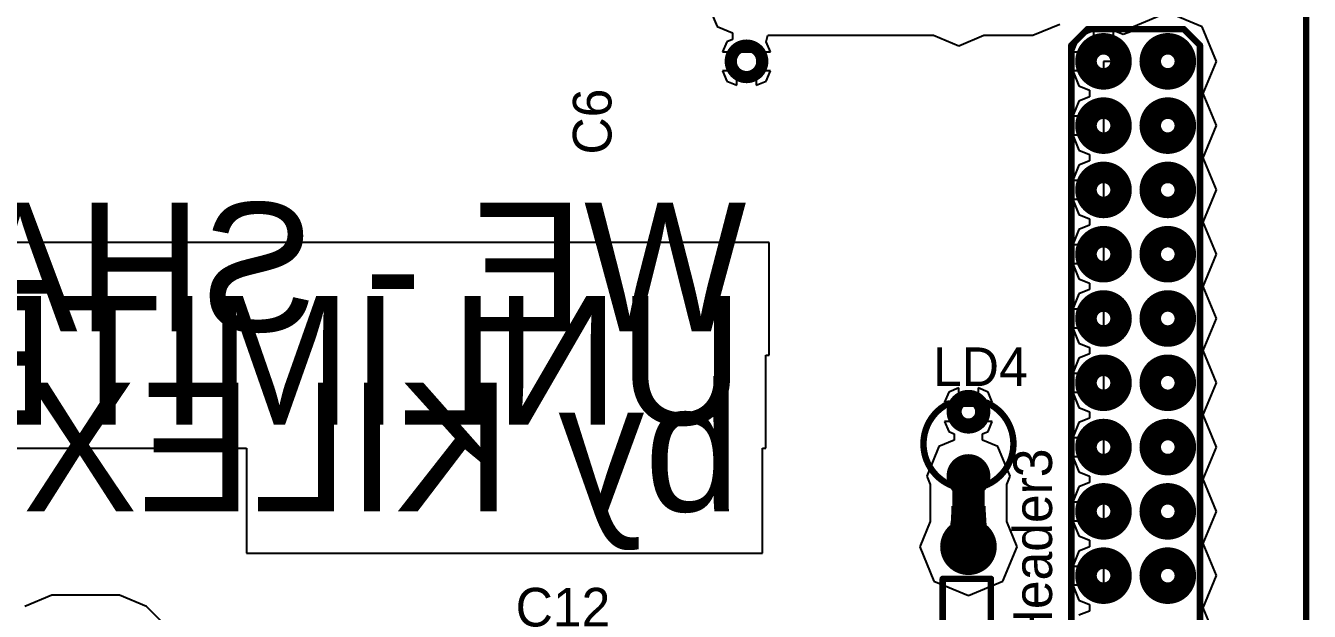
# Model space of a CAD drawing. Header units: millimetres. Extents: x 0.99 to 6.92, y 0.99 to 4.95.
# Drawn here: x 4.919 to 6.915, y 2.434 to 3.345 of the extents above; entities that cross this region are included whole.
import ezdxf

# ---------------------------------------------------------------- set-up
doc = ezdxf.new("R2010")
doc.units = ezdxf.units.MM
doc.header["$MEASUREMENT"] = 0
for name, color, linetype in [('BottomLayer', 5, 'Continuous'), ('BottomSolder', 6, 'Continuous'), ('Mechanical1', 6, 'Continuous'), ('MultiLayer', 9, 'Continuous'), ('TopLayer', 1, 'Continuous'), ('TopOverlay', 2, 'Continuous'), ('TopSolder', 216, 'Continuous')]:
    doc.layers.add(name, color=color, linetype=linetype)

msp = doc.modelspace()

# ---------------------------------------------------------------- linework, layer by layer
at = {"layer": 'BottomLayer'}
for p, q in [((6.91, 4.945), (6.91, 1)), ((5.9751, 3.39), (5.9941, 3.3441)), ((6.695, 3.3658), (6.6414, 3.3436)), ((6.7486, 3.3436), (6.695, 3.3658)), ((5.9941, 3.3441), (6.018, 3.3342)), ((6.018, 3.3342), (6.018, 3.3242)), ((6.485, 3.3305), (6.5271, 3.3479)), ((6.58, 3.3379), (6.5567, 3.3283)), ((6.58, 3.305), (6.58, 3.3379)), ((6.6256, 3.3315), (6.61, 3.3379)), ((6.61, 3.3379), (6.61, 3.29)), ((6.6384, 3.3362), (6.6256, 3.3315)), ((6.6414, 3.3436), (6.6384, 3.3362)), ((6.7708, 3.29), (6.7486, 3.3436)), ((6.0094, 3.3206), (6.0029, 3.305)), ((6.018, 3.3242), (6.0094, 3.3206)), ((6.0706, 3.3206), (6.073, 3.3305)), ((6.0771, 3.305), (6.0706, 3.3206)), ((6.073, 3.3305), (6.3308, 3.3305)), ((6.3308, 3.3305), (6.37, 3.3142)), ((6.37, 3.3142), (6.4092, 3.3305)), ((6.4092, 3.3305), (6.485, 3.3305)), ((6.5567, 3.3283), (6.5471, 3.305)), ((6.0029, 3.305), (6.0771, 3.305)), ((6.5471, 3.305), (6.58, 3.305)), ((6.025, 3.275), (6.0029, 3.275)), ((6.0029, 3.275), (6.0094, 3.2594)), ((6.025, 3.2529), (6.025, 3.275)), ((6.0771, 3.275), (6.055, 3.275)), ((6.055, 3.275), (6.055, 3.2529)), ((6.0706, 3.2594), (6.0771, 3.275)), ((6.595, 3.275), (6.5471, 3.275)), ((6.5471, 3.275), (6.5567, 3.2517)), ((6.61, 3.29), (6.595, 3.29)), ((6.595, 3.29), (6.595, 3.275)), ((6.7501, 3.24), (6.7708, 3.29)), ((6.0094, 3.2594), (6.025, 3.2529)), ((6.055, 3.2529), (6.0706, 3.2594)), ((6.5567, 3.2517), (6.573, 3.245)), ((6.573, 3.235), (6.5567, 3.2283)), ((6.573, 3.245), (6.573, 3.235)), ((6.7708, 3.19), (6.7501, 3.24)), ((6.5567, 3.2283), (6.5471, 3.205)), ((6.5471, 3.205), (6.595, 3.205)), ((6.595, 3.205), (6.595, 3.175)), ((6.595, 3.175), (6.5471, 3.175)), ((6.5471, 3.175), (6.5567, 3.1517)), ((6.7501, 3.14), (6.7708, 3.19)), ((6.5567, 3.1517), (6.573, 3.145)), ((6.573, 3.135), (6.5567, 3.1283)), ((6.573, 3.145), (6.573, 3.135)), ((6.7708, 3.09), (6.7501, 3.14)), ((6.5567, 3.1283), (6.5471, 3.105)), ((6.5471, 3.105), (6.595, 3.105)), ((6.595, 3.105), (6.595, 3.075)), ((6.595, 3.075), (6.5471, 3.075)), ((6.5471, 3.075), (6.5567, 3.0517)), ((6.7501, 3.04), (6.7708, 3.09)), ((6.5567, 3.0517), (6.573, 3.045)), ((6.573, 3.035), (6.5567, 3.0283)), ((6.573, 3.045), (6.573, 3.035)), ((6.7708, 2.99), (6.7501, 3.04)), ((6.5567, 3.0283), (6.5471, 3.005)), ((6.075, 3.0083), (4.2957, 3.0083)), ((6.075, 2.8332), (6.075, 3.0083)), ((6.5471, 3.005), (6.595, 3.005)), ((6.595, 3.005), (6.595, 2.975)), ((6.595, 2.975), (6.5471, 2.975)), ((6.5471, 2.975), (6.5567, 2.9517)), ((6.7501, 2.94), (6.7708, 2.99)), ((6.5567, 2.9517), (6.573, 2.945)), ((6.573, 2.935), (6.5567, 2.9283)), ((6.573, 2.945), (6.573, 2.935)), ((6.7708, 2.89), (6.7501, 2.94)), ((6.5567, 2.9283), (6.5471, 2.905)), ((6.5471, 2.905), (6.595, 2.905)), ((6.595, 2.905), (6.595, 2.875)), ((6.595, 2.875), (6.5471, 2.875)), ((6.5471, 2.875), (6.5567, 2.8517)), ((6.7501, 2.84), (6.7708, 2.89)), ((6.5567, 2.8517), (6.573, 2.845)), ((6.573, 2.835), (6.5567, 2.8283)), ((6.573, 2.845), (6.573, 2.835)), ((6.7708, 2.79), (6.7501, 2.84)), ((6.07, 2.6882), (6.07, 2.8332)), ((6.07, 2.8332), (6.075, 2.8332)), ((6.5567, 2.8283), (6.5471, 2.805)), ((6.5471, 2.805), (6.595, 2.805)), ((6.595, 2.805), (6.595, 2.775)), ((6.3544, 2.7756), (6.3479, 2.76)), ((6.37, 2.7821), (6.3544, 2.7756)), ((6.37, 2.76), (6.37, 2.7821)), ((6.4156, 2.7756), (6.4, 2.7821)), ((6.4, 2.7821), (6.4, 2.76)), ((6.4221, 2.76), (6.4156, 2.7756)), ((6.595, 2.775), (6.5471, 2.775)), ((6.5471, 2.775), (6.5567, 2.7517)), ((6.7501, 2.74), (6.7708, 2.79)), ((6.3479, 2.76), (6.37, 2.76)), ((6.4, 2.76), (6.4221, 2.76)), ((6.5567, 2.7517), (6.573, 2.745)), ((6.573, 2.735), (6.5567, 2.7283)), ((6.573, 2.745), (6.573, 2.735)), ((6.7708, 2.69), (6.7501, 2.74)), ((6.4221, 2.73), (6.3479, 2.73)), ((6.3479, 2.73), (6.3544, 2.7144)), ((6.3544, 2.7144), (6.363, 2.7108)), ((6.407, 2.7108), (6.4156, 2.7144)), ((6.4156, 2.7144), (6.4221, 2.73)), ((6.5567, 2.7283), (6.5471, 2.705)), ((6.363, 2.7008), (6.3391, 2.6909)), ((6.363, 2.7108), (6.363, 2.7008)), ((6.407, 2.7008), (6.407, 2.7108)), ((6.4309, 2.6909), (6.407, 2.7008)), ((6.5471, 2.705), (6.595, 2.705)), ((6.595, 2.705), (6.595, 2.675)), ((4.4978, 2.6882), (5.2628, 2.6882)), ((5.2628, 2.6882), (5.2628, 2.5251)), ((6.065, 2.5251), (6.065, 2.6882)), ((6.065, 2.6882), (6.07, 2.6882)), ((6.3391, 2.6909), (6.3201, 2.645)), ((6.4499, 2.645), (6.4309, 2.6909)), ((6.595, 2.675), (6.5471, 2.675)), ((6.5471, 2.675), (6.5567, 2.6517)), ((6.7501, 2.64), (6.7708, 2.69)), ((6.3201, 2.645), (6.3255, 2.6319)), ((6.4445, 2.6319), (6.4499, 2.645)), ((6.5567, 2.6517), (6.573, 2.645)), ((6.573, 2.635), (6.5567, 2.6283)), ((6.573, 2.645), (6.573, 2.635)), ((6.7708, 2.59), (6.7501, 2.64)), ((6.3255, 2.6319), (6.3255, 2.5742)), ((6.4445, 2.5742), (6.4445, 2.6319)), ((6.5567, 2.6283), (6.5471, 2.605)), ((6.36, 2.5982), (6.41, 2.5982)), ((6.36, 2.5922), (6.36, 2.5982)), ((6.41, 2.5982), (6.41, 2.5922)), ((6.5471, 2.605), (6.595, 2.605)), ((6.595, 2.605), (6.595, 2.575)), ((6.3589, 2.5705), (6.3595, 2.5775)), ((6.3595, 2.5775), (6.36, 2.5922)), ((6.41, 2.5922), (6.4115, 2.5679)), ((6.595, 2.575), (6.5471, 2.575)), ((6.5471, 2.575), (6.5567, 2.5517)), ((6.7501, 2.54), (6.7708, 2.59)), ((6.3255, 2.5742), (6.3092, 2.535)), ((6.357, 2.5636), (6.3576, 2.5644)), ((6.413, 2.5636), (6.357, 2.5636)), ((6.3576, 2.5644), (6.3581, 2.5659)), ((6.3581, 2.5659), (6.3585, 2.5679)), ((6.3585, 2.5679), (6.3589, 2.5705)), ((6.4115, 2.5679), (6.4119, 2.5659)), ((6.4119, 2.5659), (6.4124, 2.5644)), ((6.4124, 2.5644), (6.413, 2.5636)), ((6.4608, 2.535), (6.4445, 2.5742)), ((6.3092, 2.535), (6.3314, 2.4814)), ((6.4386, 2.4814), (6.4608, 2.535)), ((6.5567, 2.5517), (6.573, 2.545)), ((6.573, 2.535), (6.5567, 2.5283)), ((6.573, 2.545), (6.573, 2.535)), ((6.7708, 2.49), (6.7501, 2.54)), ((5.2628, 2.5251), (6.065, 2.5251)), ((6.5567, 2.5283), (6.5471, 2.505)), ((6.5471, 2.505), (6.595, 2.505)), ((6.595, 2.505), (6.595, 2.475)), ((6.3314, 2.4814), (6.385, 2.4592)), ((6.385, 2.4592), (6.4386, 2.4814)), ((6.595, 2.475), (6.5471, 2.475)), ((6.5471, 2.475), (6.5567, 2.4517)), ((6.7501, 2.44), (6.7708, 2.49)), ((4.96, 2.4595), (4.9179, 2.4421)), ((5.065, 2.4595), (4.96, 2.4595)), ((5.1071, 2.4421), (5.065, 2.4595)), ((5.1771, 2.3721), (5.1071, 2.4421)), ((6.5567, 2.4517), (6.573, 2.445)), ((6.573, 2.435), (6.5567, 2.4283)), ((6.573, 2.445), (6.573, 2.435)), ((6.7708, 2.39), (6.7501, 2.44))]:
    msp.add_line(p, q, dxfattribs=at)
for points, const_width in [([(6.0175, 3.29, 1), (6.0625, 3.29, 1)], 0.015), ([(6.5697, 3.29, 1), (6.6203, 3.29, 1)], 0.0295), ([(6.6697, 3.29, 1), (6.7203, 3.29, 1)], 0.0295), ([(6.5697, 3.19, 1), (6.6203, 3.19, 1)], 0.0295), ([(6.6697, 3.19, 1), (6.7203, 3.19, 1)], 0.0295), ([(6.5697, 3.09, 1), (6.6203, 3.09, 1)], 0.0295), ([(6.6697, 3.09, 1), (6.7203, 3.09, 1)], 0.0295), ([(6.5697, 2.99, 1), (6.6203, 2.99, 1)], 0.0295), ([(6.6697, 2.99, 1), (6.7203, 2.99, 1)], 0.0295), ([(6.5697, 2.89, 1), (6.6203, 2.89, 1)], 0.0295), ([(6.6697, 2.89, 1), (6.7203, 2.89, 1)], 0.0295), ([(6.5697, 2.79, 1), (6.6203, 2.79, 1)], 0.0295), ([(6.6697, 2.79, 1), (6.7203, 2.79, 1)], 0.0295), ([(6.3647, 2.745, 1), (6.4052, 2.745, 1)], 0.0195), ([(6.5697, 2.69, 1), (6.6203, 2.69, 1)], 0.0295), ([(6.6697, 2.69, 1), (6.7203, 2.69, 1)], 0.0295), ([(6.3647, 2.645, 1), (6.4052, 2.645, 1)], 0.0195), ([(6.3725, 2.645, 1), (6.3975, 2.645, 1)], 0.025), ([(6.5697, 2.59, 1), (6.6203, 2.59, 1)], 0.0295), ([(6.6697, 2.59, 1), (6.7203, 2.59, 1)], 0.0295), ([(6.3598, 2.535, 1), (6.4102, 2.535, 1)], 0.0295), ([(6.3725, 2.535, 1), (6.3975, 2.535, 1)], 0.025), ([(6.5697, 2.49, 1), (6.6203, 2.49, 1)], 0.0295), ([(6.6697, 2.49, 1), (6.7203, 2.49, 1)], 0.0295)]:
    msp.add_lwpolyline(points, format="xyb", close=True, dxfattribs=dict(at, const_width=const_width))
at = {"layer": 'BottomLayer', "const_width": 0.05}
msp.add_lwpolyline([(6.385, 2.535), (6.385, 2.645)], dxfattribs=at)
at = {"layer": 'BottomSolder'}
for points, const_width in [([(6.5678, 3.29, 1), (6.6223, 3.29, 1)], 0.0335), ([(6.6677, 3.29, 1), (6.7222, 3.29, 1)], 0.0335), ([(6.0155, 3.29, 1), (6.0645, 3.29, 1)], 0.019), ([(6.5678, 3.19, 1), (6.6223, 3.19, 1)], 0.0335), ([(6.6677, 3.19, 1), (6.7222, 3.19, 1)], 0.0335), ([(6.5678, 3.09, 1), (6.6223, 3.09, 1)], 0.0335), ([(6.6677, 3.09, 1), (6.7222, 3.09, 1)], 0.0335), ([(6.5678, 2.99, 1), (6.6223, 2.99, 1)], 0.0335), ([(6.6677, 2.99, 1), (6.7222, 2.99, 1)], 0.0335), ([(6.5678, 2.89, 1), (6.6223, 2.89, 1)], 0.0335), ([(6.6677, 2.89, 1), (6.7222, 2.89, 1)], 0.0335), ([(6.5678, 2.79, 1), (6.6223, 2.79, 1)], 0.0335), ([(6.6677, 2.79, 1), (6.7222, 2.79, 1)], 0.0335), ([(6.3628, 2.745, 1), (6.4073, 2.745, 1)], 0.0235), ([(6.5678, 2.69, 1), (6.6223, 2.69, 1)], 0.0335), ([(6.6677, 2.69, 1), (6.7222, 2.69, 1)], 0.0335), ([(6.3628, 2.645, 1), (6.4073, 2.645, 1)], 0.0235), ([(6.5678, 2.59, 1), (6.6223, 2.59, 1)], 0.0335), ([(6.6677, 2.59, 1), (6.7222, 2.59, 1)], 0.0335), ([(6.3578, 2.535, 1), (6.4123, 2.535, 1)], 0.0335), ([(6.5678, 2.49, 1), (6.6223, 2.49, 1)], 0.0335), ([(6.6677, 2.49, 1), (6.7222, 2.49, 1)], 0.0335)]:
    msp.add_lwpolyline(points, format="xyb", close=True, dxfattribs=dict(at, const_width=const_width))
at = {"layer": 'Mechanical1', "const_width": 0.01}
msp.add_lwpolyline([(6.91, 1), (6.91, 4.945)], dxfattribs=at)
at = {"layer": 'MultiLayer'}
for points, const_width in [([(6.0175, 3.29, 1), (6.0625, 3.29, 1)], 0.015), ([(6.5697, 3.29, 1), (6.6203, 3.29, 1)], 0.0295), ([(6.6697, 3.29, 1), (6.7203, 3.29, 1)], 0.0295), ([(6.5697, 3.19, 1), (6.6203, 3.19, 1)], 0.0295), ([(6.6697, 3.19, 1), (6.7203, 3.19, 1)], 0.0295), ([(6.5697, 3.09, 1), (6.6203, 3.09, 1)], 0.0295), ([(6.6697, 3.09, 1), (6.7203, 3.09, 1)], 0.0295), ([(6.5697, 2.99, 1), (6.6203, 2.99, 1)], 0.0295), ([(6.6697, 2.99, 1), (6.7203, 2.99, 1)], 0.0295), ([(6.5697, 2.89, 1), (6.6203, 2.89, 1)], 0.0295), ([(6.6697, 2.89, 1), (6.7203, 2.89, 1)], 0.0295), ([(6.5697, 2.79, 1), (6.6203, 2.79, 1)], 0.0295), ([(6.6697, 2.79, 1), (6.7203, 2.79, 1)], 0.0295), ([(6.3647, 2.745, 1), (6.4052, 2.745, 1)], 0.0195), ([(6.5697, 2.69, 1), (6.6203, 2.69, 1)], 0.0295), ([(6.6697, 2.69, 1), (6.7203, 2.69, 1)], 0.0295), ([(6.3647, 2.645, 1), (6.4052, 2.645, 1)], 0.0195), ([(6.5697, 2.59, 1), (6.6203, 2.59, 1)], 0.0295), ([(6.6697, 2.59, 1), (6.7203, 2.59, 1)], 0.0295), ([(6.3598, 2.535, 1), (6.4102, 2.535, 1)], 0.0295), ([(6.5697, 2.49, 1), (6.6203, 2.49, 1)], 0.0295), ([(6.6697, 2.49, 1), (6.7203, 2.49, 1)], 0.0295)]:
    msp.add_lwpolyline(points, format="xyb", close=True, dxfattribs=dict(at, const_width=const_width))
at = {"layer": 'TopLayer'}
for points, const_width in [([(6.0175, 3.29, 1), (6.0625, 3.29, 1)], 0.015), ([(6.5697, 3.29, 1), (6.6203, 3.29, 1)], 0.0295), ([(6.6697, 3.29, 1), (6.7203, 3.29, 1)], 0.0295), ([(6.5697, 3.19, 1), (6.6203, 3.19, 1)], 0.0295), ([(6.6697, 3.19, 1), (6.7203, 3.19, 1)], 0.0295), ([(6.5697, 3.09, 1), (6.6203, 3.09, 1)], 0.0295), ([(6.6697, 3.09, 1), (6.7203, 3.09, 1)], 0.0295), ([(6.5697, 2.99, 1), (6.6203, 2.99, 1)], 0.0295), ([(6.6697, 2.99, 1), (6.7203, 2.99, 1)], 0.0295), ([(6.5697, 2.89, 1), (6.6203, 2.89, 1)], 0.0295), ([(6.6697, 2.89, 1), (6.7203, 2.89, 1)], 0.0295), ([(6.5697, 2.79, 1), (6.6203, 2.79, 1)], 0.0295), ([(6.6697, 2.79, 1), (6.7203, 2.79, 1)], 0.0295), ([(6.3647, 2.745, 1), (6.4052, 2.745, 1)], 0.0195), ([(6.5697, 2.69, 1), (6.6203, 2.69, 1)], 0.0295), ([(6.6697, 2.69, 1), (6.7203, 2.69, 1)], 0.0295), ([(6.3647, 2.645, 1), (6.4052, 2.645, 1)], 0.0195), ([(6.5697, 2.59, 1), (6.6203, 2.59, 1)], 0.0295), ([(6.6697, 2.59, 1), (6.7203, 2.59, 1)], 0.0295), ([(6.3598, 2.535, 1), (6.4102, 2.535, 1)], 0.0295), ([(6.5697, 2.49, 1), (6.6203, 2.49, 1)], 0.0295), ([(6.6697, 2.49, 1), (6.7203, 2.49, 1)], 0.0295)]:
    msp.add_lwpolyline(points, format="xyb", close=True, dxfattribs=dict(at, const_width=const_width))
at = {"layer": 'TopOverlay', "const_width": 0.01}
for points in [[(6.545, 3.315), (6.57, 3.34)], [(6.57, 3.34), (6.72, 3.34)], [(6.72, 3.34), (6.745, 3.315)], [(6.545, 2.365), (6.545, 3.315)], [(6.745, 2.365), (6.745, 3.315)], [(6.3537, 2.7576), (6.4134, 2.7576)], [(6.4134, 2.7576), (6.4143, 2.7586)], [(6.345, 2.285), (6.345, 2.485)], [(6.345, 2.485), (6.42, 2.485)], [(6.42, 2.285), (6.42, 2.485)]]:
    msp.add_lwpolyline(points, dxfattribs=at)
at = {"layer": 'TopOverlay', "const_width": 0.005}
for points in [[(6.5675, 3.34, 1), (6.5725, 3.34, 1)], [(6.5675, 3.34, 1), (6.5725, 3.34, 1)], [(6.7175, 3.34, 1), (6.7225, 3.34, 1)], [(6.7175, 3.34, 1), (6.7225, 3.34, 1)], [(6.5425, 3.315, 1), (6.5475, 3.315, 1)], [(6.5425, 3.315, 1), (6.5475, 3.315, 1)], [(6.7425, 3.315, 1), (6.7475, 3.315, 1)], [(6.7425, 3.315, 1), (6.7475, 3.315, 1)], [(6.3512, 2.7576, 1), (6.3562, 2.7576, 1)], [(6.3512, 2.7576, 1), (6.3562, 2.7576, 1)], [(6.4109, 2.7576, 1), (6.4159, 2.7576, 1)], [(6.4109, 2.7576, 1), (6.4159, 2.7576, 1)], [(6.4118, 2.7586, 1), (6.4168, 2.7586, 1)], [(6.4118, 2.7586, 1), (6.4168, 2.7586, 1)], [(6.3425, 2.485, 1), (6.3475, 2.485, 1)], [(6.3425, 2.485, 1), (6.3475, 2.485, 1)], [(6.4175, 2.485, 1), (6.4225, 2.485, 1)], [(6.4175, 2.485, 1), (6.4225, 2.485, 1)]]:
    msp.add_lwpolyline(points, format="xyb", close=True, dxfattribs=at)
at = {"layer": 'TopOverlay', "const_width": 0.01}
msp.add_lwpolyline([(6.4143, 2.7586, -4.389087), (6.3537, 2.7576)], format="xyb", dxfattribs=at)
at = {"layer": 'TopSolder'}
for points, const_width in [([(6.5678, 3.29, 1), (6.6223, 3.29, 1)], 0.0335), ([(6.6677, 3.29, 1), (6.7222, 3.29, 1)], 0.0335), ([(6.0155, 3.29, 1), (6.0645, 3.29, 1)], 0.019), ([(6.5678, 3.19, 1), (6.6223, 3.19, 1)], 0.0335), ([(6.6677, 3.19, 1), (6.7222, 3.19, 1)], 0.0335), ([(6.5678, 3.09, 1), (6.6223, 3.09, 1)], 0.0335), ([(6.6677, 3.09, 1), (6.7222, 3.09, 1)], 0.0335), ([(6.5678, 2.99, 1), (6.6223, 2.99, 1)], 0.0335), ([(6.6677, 2.99, 1), (6.7222, 2.99, 1)], 0.0335), ([(6.5678, 2.89, 1), (6.6223, 2.89, 1)], 0.0335), ([(6.6677, 2.89, 1), (6.7222, 2.89, 1)], 0.0335), ([(6.5678, 2.79, 1), (6.6223, 2.79, 1)], 0.0335), ([(6.6677, 2.79, 1), (6.7222, 2.79, 1)], 0.0335), ([(6.3628, 2.745, 1), (6.4073, 2.745, 1)], 0.0235), ([(6.5678, 2.69, 1), (6.6223, 2.69, 1)], 0.0335), ([(6.6677, 2.69, 1), (6.7222, 2.69, 1)], 0.0335), ([(6.3628, 2.645, 1), (6.4073, 2.645, 1)], 0.0235), ([(6.5678, 2.59, 1), (6.6223, 2.59, 1)], 0.0335), ([(6.6677, 2.59, 1), (6.7222, 2.59, 1)], 0.0335), ([(6.3578, 2.535, 1), (6.4123, 2.535, 1)], 0.0335), ([(6.5678, 2.49, 1), (6.6223, 2.49, 1)], 0.0335), ([(6.6677, 2.49, 1), (6.7222, 2.49, 1)], 0.0335)]:
    msp.add_lwpolyline(points, format="xyb", close=True, dxfattribs=dict(at, const_width=const_width))

# ---------------------------------------------------------------- texts
at = {"layer": 'BottomLayer', "text_generation_flag": 2}
for s, p in [('WE - SHARE Robotics ', (6.04, 2.87)), ('UNLIMITED POWER', (6.035, 2.725)), ('by KILEX', (6.03, 2.59))]:
    msp.add_text(s, height=0.2, rotation=360, dxfattribs=at).set_placement(p)
at = {"layer": 'TopOverlay'}
for s, p in [('C6', (5.83, 3.145)), ('Header3', (6.515, 2.38))]:
    msp.add_text(s, height=0.06, rotation=90, dxfattribs=at).set_placement(p)
for s, p in [('LD4', (6.33, 2.785)), ('C12', (5.681, 2.411))]:
    msp.add_text(s, height=0.06, dxfattribs=at).set_placement(p)

doc.saveas('drawing.dxf')
